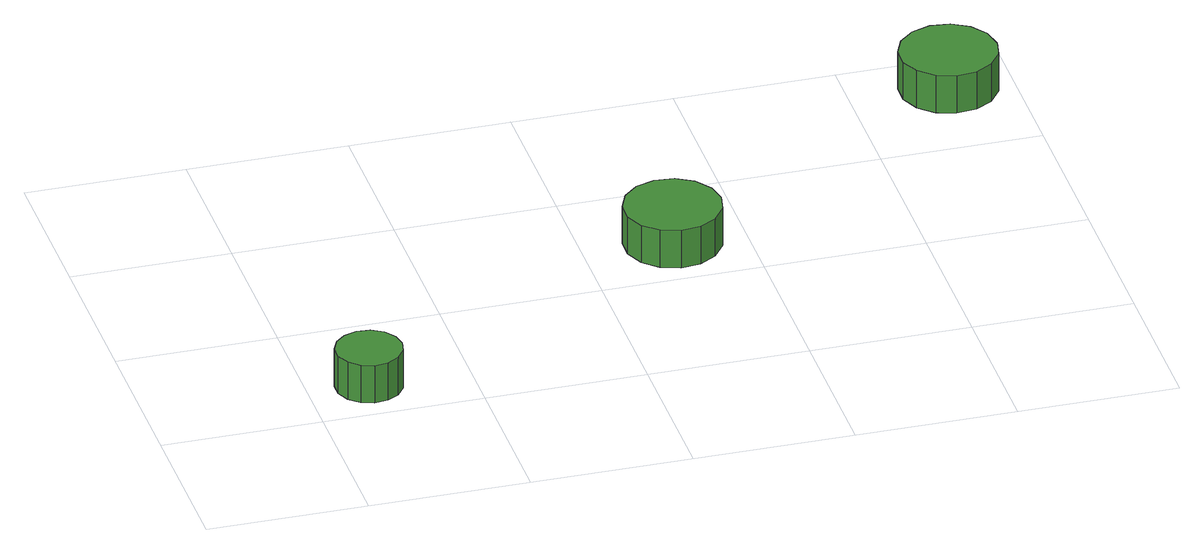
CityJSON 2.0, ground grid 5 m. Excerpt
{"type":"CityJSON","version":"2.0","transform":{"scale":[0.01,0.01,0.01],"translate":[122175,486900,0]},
"CityObjects":{
"tree1":{"type":"SolitaryVegetationObject","attributes":{"function":"something"},"geometry":[{"type":"MultiSurface","lod":"1","boundaries":[[[0,1,2,3,4,5,6,7,8,9,10,11,12,13,14]],[[15,16,17,18,19,20,21,22,23,24,25,26,27,28,29]],[[0,29,28,1]],[[1,28,27,2]],[[2,27,26,3]],[[3,26,25,4]],[[4,25,24,5]],[[5,24,23,6]],[[6,23,22,7]],[[7,22,21,8]],[[8,21,20,9]],[[9,20,19,10]],[[10,19,18,11]],[[11,18,17,12]],[[12,17,16,13]],[[13,16,15,14]],[[14,15,29,0]]]}]},
"tree2":{"type":"SolitaryVegetationObject","attributes":{"function":"something"},"geometry":[{"type":"MultiSurface","lod":"1","boundaries":[[[30,31,32,33,34,35,36,37,38,39,40,41,42,43,44]],[[45,46,47,48,49,50,51,52,53,54,55,56,57,58,59]],[[30,59,58,31]],[[31,58,57,32]],[[32,57,56,33]],[[33,56,55,34]],[[34,55,54,35]],[[35,54,53,36]],[[36,53,52,37]],[[37,52,51,38]],[[38,51,50,39]],[[39,50,49,40]],[[40,49,48,41]],[[41,48,47,42]],[[42,47,46,43]],[[43,46,45,44]],[[44,45,59,30]]]}]},
"tree3":{"type":"SolitaryVegetationObject","attributes":{"function":"something"},"geometry":[{"type":"MultiSurface","lod":"1","boundaries":[[[60,61,62,63,64,65,66,67,68,69,70,71,72,73,74]],[[75,76,77,78,79,80,81,82,83,84,85,86,87,88,89]],[[60,89,88,61]],[[61,88,87,62]],[[62,87,86,63]],[[63,86,85,64]],[[64,85,84,65]],[[65,84,83,66]],[[66,83,82,67]],[[67,82,81,68]],[[68,81,80,69]],[[69,80,79,70]],[[70,79,78,71]],[[71,78,77,72]],[[72,77,76,73]],[[73,76,75,74]],[[74,75,89,60]]]}]}
},
"vertices":[
[291,165,188],[282,207,188],[257,242,188],[220,263,188],[177,267,188],[137,254,188],[105,226,188],[87,186,188],[87,143,188],[105,104,188],[137,76,188],[177,62,188],[220,67,188],[257,88,188],[282,123,188],[282,123,59],[257,88,59],[220,67,59],[177,62,59],[137,76,59],[105,104,59],[87,143,59],[87,186,59],[105,226,59],[137,254,59],[177,267,59],[220,263,59],[257,242,59],[282,207,59],[291,165,59],
[1425,703,193],[1412,764,193],[1375,815,193],[1321,846,193],[1259,852,193],[1199,833,193],[1153,791,193],[1128,734,193],[1128,672,193],[1153,615,193],[1199,573,193],[1259,553,193],[1321,560,193],[1375,591,193],[1412,642,193],[1412,642,64],[1375,591,64],[1321,560,64],[1259,553,64],[1199,573,64],[1153,615,64],[1128,672,64],[1128,734,64],[1153,791,64],[1199,833,64],[1259,852,64],[1321,846,64],[1375,815,64],[1412,764,64],[1425,703,64],
[2451,1330,195],[2438,1391,195],[2401,1442,195],[2347,1473,195],[2285,1480,195],[2225,1460,195],[2179,1419,195],[2153,1362,195],[2153,1299,195],[2179,1242,195],[2225,1200,195],[2285,1181,195],[2347,1187,195],[2401,1219,195],[2438,1269,195],[2438,1269,66],[2401,1219,66],[2347,1187,66],[2285,1181,66],[2225,1200,66],[2179,1242,66],[2153,1299,66],[2153,1362,66],[2179,1419,66],[2225,1460,66],[2285,1480,66],[2347,1473,66],[2401,1442,66],[2438,1391,66],[2451,1330,66]
]}
